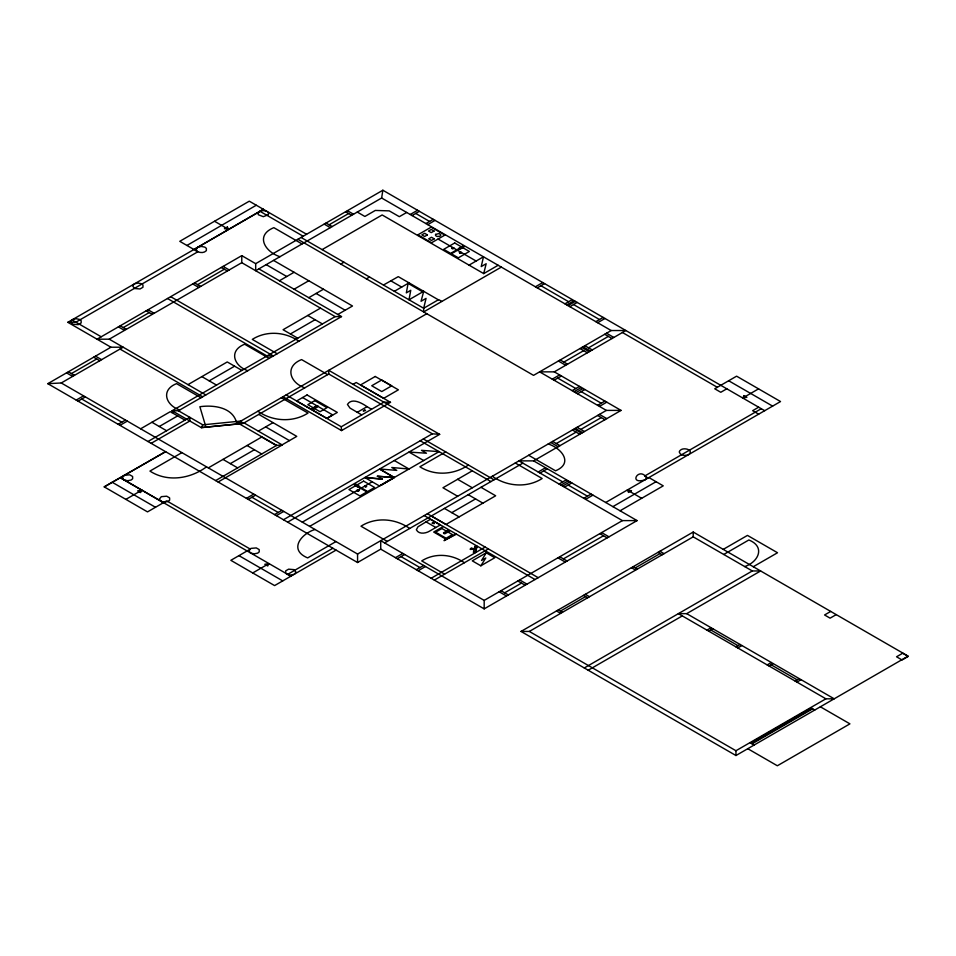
<?xml version="1.0" encoding="UTF-8"?>
<svg xmlns="http://www.w3.org/2000/svg" width="956" height="956" viewBox="0 0 956 956"><rect width="100%" height="100%" fill="white"/><g stroke="black" fill="none" stroke-linecap="round" stroke-linejoin="round"><path stroke-width="1.43" d="M335.15 316.603L172.068 410.757L178.425 410.757L341.507 316.603L335.15 316.603L241.772 262.685L109.271 339.189L97.046 339.189L241.772 255.634L255.682 263.653L255.682 270.715L381.635 198L382.854 190.232L764.704 410.686M322.112 249.624L382.149 214.957L483.712 273.595L486.162 263.748L481.238 266.581L483.473 256.794L469.014 265.147M423.699 291.329L421.058 301.271L426.053 298.392L423.675 308.262L423.675 311.931L501.326 267.106M474.164 549.509L473.375 552.365L475.467 552.568L477.175 546.33L475.096 546.139L474.307 548.983M239.227 423.783L201.286 427.619L243.039 423.484L240.864 421.058L202.815 424.834L201.286 427.619L172.068 410.757M486.234 552.795L481.537 560.455L485.791 557.993L480.832 565.797L472.276 560.849L486.234 552.795L494.79 557.73L480.832 565.797M72.106 319.854L70.911 321.802L72.835 324.192L78.213 324.646L81.141 322.961L81.141 320.654L79.611 319.424L76.217 318.742L72.835 319.424M133.924 284.159L132.729 286.119L134.653 288.497L140.042 288.963L142.958 287.266L142.958 284.96L141.428 283.741L138.034 283.048L134.653 283.741M197.33 247.556L196.135 249.504L197.33 251.464M259.196 211.658L258.001 213.606L258.383 214.765L263.306 216.677L268.23 214.765L268.612 213.618L267.429 211.658M294.723 573.97L295.918 572.011L293.994 569.633L288.604 569.167L285.689 570.851L285.689 573.158L287.218 574.389L290.612 575.07L293.994 574.389M645.109 479.745L645.623 479.35A5.628 3.25 0 0 0 646.555 477.558C638.931 466.301 627.925 484.847 644.702 479.972M689.121 454.327C693.877 449.583 683.086 446.966 680.242 450.36A5.64 3.262 0 0 0 679.31 452.14C680.325 455.94 685.763 455.94 688.714 454.554M426.077 521.856L417.963 526.78L416.362 529.767C418.74 534.595 425.683 533.52 429.567 531.13L440.262 524.964L430.475 519.311L426.077 521.856L435.864 527.497M186.922 245.465L256.292 205.229M306.589 234.268L249.289 201.178L179.764 241.318L193.937 249.504L263.306 209.28M637.078 520.602L622.404 520.602L518.953 460.876L533.627 460.876L637.078 520.602L484.178 608.876L380.727 549.15L357.568 562.522L47.8 383.679L61.256 382.974L123.169 347.219L110.944 347.219L67.828 322.315L263.462 209.364M197.856 251.763L75.906 322.172L67.828 322.315M123.276 327.573L149.244 312.576M197.617 284.661L224.325 269.234M47.8 383.679L110.944 347.219M255.682 263.653L382.854 190.232M71.425 373.569L96.711 358.966M329.079 224.815L348.629 213.523M279.427 280.753L294.089 272.281M76.217 400.086L83.554 395.856M78.057 401.15L85.395 396.907M406.67 212.459L399.333 216.689L389.247 210.87L375.302 210.44L364.881 216.462L357.269 212.065M410.208 214.502L417.545 210.26M412.048 215.554L419.385 211.324M294.089 289.226L308.764 280.753M340.766 264.071L343.945 262.231M425.91 223.561L433.247 219.33M427.75 224.624L435.076 220.382M308.764 297.698L323.439 289.226M366.363 278.841L369.542 277.013M445.388 234.806L431.574 242.74L417.88 234.829L431.168 227.158L444.863 235.068M118.138 424.285L125.475 420.054M187.974 384.635L227.253 361.954L241.928 370.426M320.475 308.131L283.072 329.724L297.734 338.197M119.978 425.348L127.315 421.106M209.185 380.846L234.59 366.184M290.409 333.967L315.086 319.71M383.44 285.031L398.27 276.643L438.35 299.79M337.827 314.476L352.501 306.004L273.536 260.414M140.628 428.802L170.299 411.666L184.974 420.138M171.841 412.574L173.526 411.594M159.27 426.507L177.637 415.908M394.338 291.317L409.013 282.845M147.965 441.505L189.826 417.342L189.826 421.01L151.144 443.345M423.675 291.317L409.013 299.79L410.745 290.313L406.336 292.859L408.093 283.37L422.695 291.879M104.228 486.879L165.579 451.674L104.228 486.879L147.511 511.89L166.667 500.836L250.281 549.103L230.838 560.324L274.599 585.586L336.058 550.106M483.688 273.619L498.148 265.266M181.891 452.63L149.937 471.081C167.455 482.433 190.328 478.837 206.52 466.839M237.686 422.899L244.043 422.899L282.259 444.958L276.631 445.377L237.686 422.899L426.782 313.723M244.043 422.899L328.745 373.999L432.327 433.797L439.664 434.359L287.625 522.143M125.869 499.379L141.835 490.153M258.335 431.12L273.058 422.624M208.324 467.878L261.741 437.035L276.415 445.508M353.015 384.336L356.194 382.508L390.502 402.309L341.531 430.582L282.952 396.764M535.42 286.788L542.757 282.558M230.324 463.648L254.404 449.738M537.26 287.852L544.597 283.609M215.65 480.581L276.631 445.377M326.833 418.322L332.7 414.928L302.586 397.541M282.104 444.851L296.766 436.378L258.789 414.39M218.099 482.003L282.259 444.958M357.269 412.323L367.056 406.67L371.454 409.216M286.131 394.924L341.28 426.77L383.894 402.165L390.502 402.309M564.948 303.841L572.285 299.598M566.788 304.892L574.126 300.662M568.019 305.609L575.357 301.379M569.86 306.673L577.197 302.431M246.421 498.351L253.758 494.109M248.249 499.402L255.587 495.172M595.827 321.658L603.164 317.428M597.655 322.722L604.993 318.479M274.551 514.591L281.889 510.361M276.392 515.654L283.729 511.412M283.466 519.741L432.327 433.797M554.289 371.86L621.053 410.399L606.379 410.399L539.614 371.86L554.289 371.86L625.857 330.525L611.195 330.537L533.544 375.361L297.878 239.299M563.873 362.085L583.674 350.649M588.573 347.829L608.363 336.393M302.299 522.155L372.207 481.788M552.257 379.162L559.595 374.919M554.098 380.213L561.435 375.983M380.058 485.564L393.418 477.845M309.636 526.386L439.079 451.638L421.476 450.336L426.46 453.216L409.001 452.069L423.711 460.553M445.699 451.889L419.887 466.791C434.669 476.184 454.22 474.869 468.416 464.998M315.002 529.469C300.937 533.842 288.377 549.939 307.665 557.91L335.95 541.574M252.719 572.955L268.983 563.574M572.154 390.645L579.491 386.415M573.994 391.709L581.332 387.467M575.715 392.701L583.052 388.471M577.555 393.764L584.893 389.522M287.672 574.365L332.879 548.266M472.288 470.818L442.951 487.763L457.625 496.236M597.596 405.332L604.933 401.102M599.436 406.396L606.773 402.153M61.256 382.974L357.568 554.05L606.379 410.399M556.308 443.548L576.098 432.124M580.758 429.435L601.288 417.581M384.647 542.936L522.872 463.134M533.627 460.876L621.053 410.399M451.77 512.655L475.562 498.913M443.237 526.541L433.689 532.05L446.309 539.339M538.192 471.977L545.529 467.747M540.02 473.041L547.358 468.799M395.497 557.671L402.835 553.428M397.326 558.722L404.663 554.492M455.857 533.83L444.038 540.654L456.466 534.177M559.069 484.035L566.406 479.804M726.811 388.805L720.776 392.283L714.741 388.793L736.598 376.174L780.538 401.544L605.71 502.486M560.909 485.098L568.246 480.856M416.326 569.692L423.651 565.462M562.642 486.09L569.979 481.86M418.154 570.756L425.492 566.514M564.47 487.154L571.808 482.923M742.728 398.007L758.562 388.865M431.156 578.26L485.17 547.071M434.335 580.089L488.349 548.911M583.769 498.291L591.107 494.061M585.61 499.355L592.947 495.124M758.658 407.196L752.635 410.686L758.682 414.163M761.275 408.714L644.667 476.04L648.096 478.012M612.892 506.632L656.067 481.705M620.074 510.779L663.249 485.851L648.885 477.558M380.727 549.15L380.727 540.678L484.178 600.404L622.404 520.602M504.66 592.816L521.486 583.1M563.431 558.878L603.487 535.766M521.02 631.438L693.208 532.038L908.128 656.127L735.953 755.527L521.02 631.438L529.337 631.438L735.953 750.735L735.953 755.527M560.419 611.099L585.574 596.58M635.334 567.852L660.13 553.536M529.337 631.438L693.208 536.842L752.312 570.959L760.629 570.959L686.695 613.644L678.378 613.644L825.888 698.812L834.206 698.812L686.695 613.644M723.25 549.377L747.473 535.396L777.527 552.747L753.292 566.729M723.764 554.48L748.847 539.985C765.672 546.677 758.526 562.044 744.688 566.561M584.283 667.969L752.312 570.959M588.203 670.228L682.297 615.903M706.938 630.135L711.085 627.733M708.766 631.187L712.925 628.797M735.953 646.889L740.111 644.487M737.781 647.941L741.94 645.539M830.716 611.422L824.574 614.971L830.095 618.162L836.237 614.612M767.166 664.91L771.325 662.508M769.006 665.973L773.153 663.572M795.081 681.019L799.24 678.629M796.922 682.082L801.068 679.68M735.953 750.735L825.888 698.812M750.699 743.015L811.309 708.026M751.404 743.421L812.003 708.432M752.085 743.816L812.684 708.826M259.924 211.24L263.306 210.547L266.7 211.24M198.059 247.126L201.453 246.445L204.835 247.126L206.365 248.357L206.365 250.663C203.007 254.224 197.199 252.157 193.937 249.504M365.503 487.082C369.231 486.222 362.79 485.469 365.096 486.712M377.441 476.196L394.446 477.546M365.12 477.558L382.436 479.087L377.297 476.255L394.219 477.558L379.544 469.085M382.245 479.111L364.869 477.558L379.544 486.03M474.917 546.772L476.996 546.963M476.255 549.7L470.125 549.162L471.428 548.158L476.16 549.15M473.567 551.72L475.646 551.887M445.126 532.552C441.051 531.883 445.532 535.587 445.424 532.731M124.328 480.031L127.71 480.713L131.103 480.031L132.633 478.801L132.633 476.494L129.705 474.809L124.328 475.263L122.404 477.653L123.599 479.601M161.325 501.422L164.707 502.103L168.101 501.422L169.63 500.191L169.63 497.885L166.703 496.2L161.325 496.666L159.401 499.044L160.584 500.992M250.914 553.142L254.296 553.823L257.69 553.142L259.219 551.911L259.219 549.604L256.292 547.919L250.914 548.385L248.99 550.764L250.173 552.723M367.056 406.67C362.061 403.229 351.892 397.266 347.458 404.46L350.004 408.081L361.667 414.856M728.675 380.751L772.627 406.121M622.44 332.509L717.335 387.3M415.717 213.439L429.579 221.445M540.929 285.725L568.617 301.714M573.528 304.546L599.496 319.543M381.635 198L611.195 330.537M606.534 333.214L613.872 337.456M604.694 334.277L612.031 338.52M438.051 239.048L476.136 261.036M584.905 345.702L592.242 349.944M347.398 210.702L353.517 214.228M583.076 346.765L590.402 350.995M581.834 347.482L589.171 351.712M345.57 211.766L351.677 215.291M580.005 348.534L587.343 352.776M326.02 223.047L332.138 226.572M560.204 359.97L567.541 364.2M324.192 224.11L330.298 227.636M558.376 361.021L565.713 365.264M441.863 301.439L438.685 299.598L423.675 308.262L301.056 237.458M390.777 280.801L401.675 287.087M557.766 378.098L575.823 388.53M581.224 391.649L601.264 403.217M260.044 211.348L303.171 236.24M599.46 414.402L606.785 418.632M302.048 243.947L273.846 227.659C254.726 235.415 265.206 252.037 279.965 256.698M597.62 415.454L604.957 419.696M577.089 427.308L584.427 431.55M575.249 428.372L582.586 432.602M214.598 221.302L228.627 229.392M574.257 428.945L581.595 433.176M572.429 429.997L579.766 434.239M266.198 264.645L286.764 276.511M316.101 293.456L345.164 310.234M258.861 268.887L341.507 316.603M552.64 441.433L559.977 445.663M550.799 442.485L558.137 446.727M548.218 443.978C561.351 448.053 573.911 463.17 555.556 470.806L528.656 455.271M627.291 490.022L641.667 498.315M223.107 266.413L229.213 269.939M307.748 315.48L322.423 323.953M221.266 267.465L227.385 271.002M543.689 470.914L562.737 481.92M568.139 485.039L587.438 496.176M515.284 462.991L542.16 478.514C526.923 488.241 506.811 486.52 492.304 476.255M298.858 341.22C285.258 331.72 266.497 330.358 252.3 339.392L277.168 353.744M659.891 551.277L664.05 553.667M194.558 282.892L200.676 286.418M658.051 552.329L662.209 554.731M192.73 283.944L198.836 287.481M439.664 434.359L328.745 370.33L328.745 373.999M601.647 532.588L608.984 536.818M327.645 374.632L301.582 359.587C284.35 366.363 289.799 382.782 304.761 387.837M599.818 533.639L607.156 537.881M423.341 438.983L494.025 479.793M170.67 296.683L273.344 355.955L266.987 355.955L167.491 298.511M420.246 440.776L490.93 481.573M633.254 566.645L637.413 569.047M269.15 358.38L244.628 344.22C228.353 350.613 233.814 366.005 247.807 370.701M631.426 567.709L635.585 570.111M480.988 487.309L495.662 495.782L445.998 524.462L431.323 515.989M457.625 479.291L472.288 487.763M710.846 629.992L738.032 645.682M771.086 664.767L797.161 679.824M148.025 309.756L154.143 313.281M468.225 494.682L482.9 503.155M146.184 310.82L152.303 314.345M394.338 460.541L409.037 469.026L391.781 467.496L396.764 470.376L379.663 469.014L394.338 477.486M820.368 706.795L849.932 723.859L777.348 765.768L747.783 748.703M559.774 556.762L567.111 561.005M281.363 397.684L308.035 413.076C292.763 422.779 272.556 421.429 257.881 411.247M557.934 557.826L565.271 562.056M810.604 707.631L814.763 710.033M393.167 478.299L381.085 485.278M444.432 508.413L459.107 516.885M585.335 594.321L589.494 596.711M120.217 325.805L126.335 329.342M118.389 326.868L124.507 330.394M583.495 595.373L587.653 597.775M201.859 376.616L216.522 385.089M427.404 513.731L538.192 577.687M424.225 515.559L535.013 579.527M265.672 426.89L289.441 440.608M109.271 339.189L205.827 394.936M71.987 319.913L101.205 336.787M119.99 349.06L202.648 396.776M519.658 579.922L526.983 584.152M200.975 397.732L176.549 383.631C160.345 390.012 165.794 405.332 179.728 410.005M517.817 580.985L525.155 585.215M558.34 609.904L562.498 612.306M556.5 610.968L560.658 613.358M409.694 528.477C395.533 518.439 375.875 516.694 360.986 526.206L387.3 541.407M464.377 562.749C451.949 554.002 434.741 552.616 421.727 560.921L444.636 574.15M95.492 356.146L101.611 359.671M500.992 590.7L508.329 594.931M247.066 445.508L261.741 453.981M93.652 357.197L99.771 360.735M499.151 591.752L506.489 595.994M178.425 410.757L202.815 424.834M750.006 742.621L754.165 745.023M400.994 556.607L419.983 567.577M222.987 459.406L237.662 467.878M68.366 371.8L74.484 375.326M66.538 372.864L72.644 376.389M151.932 422.277L166.607 430.738M81.726 399.022L121.806 422.17M251.918 497.287L278.22 512.476M290.851 576.205L120.205 477.653L163.488 502.665M238.976 555.639L282.725 580.89M112.211 482.266L155.493 507.278M236.897 424.094C233.885 407.34 213.845 404.687 199.876 406.73L205.946 427.153M341.28 426.77L341.531 430.582M693.208 532.038L693.208 536.842M484.178 600.404L484.178 608.876M357.568 554.05L357.568 562.522M241.772 255.634L241.772 262.685M470.615 548.947C471.057 551.158 471.977 546.641 470.615 548.947M427.392 234.889L424.619 236.491L421.859 234.889L424.631 233.288L427.392 234.889M434.048 231.053L431.276 232.643L428.515 231.053L431.276 229.452L434.048 231.053M435.566 234.399L435.566 235.606L437.083 236.479L439.891 236.24L440.895 235.009L439.163 233.527L435.566 234.399M434.239 238.845L431.467 240.446L428.706 238.845L431.479 237.243L434.239 238.845M141.596 490.297L140.616 492.555L137.688 490.858L141.596 490.297M268.732 563.717L267.752 565.976L264.824 564.279L268.732 563.717M743.947 395.605L742.979 397.863L746.887 397.302L743.947 395.605M358.739 490.691L357.353 490.691L358.739 490.691M443.847 532.91L445.114 533.137L443.847 532.91M453.981 248.249C451.328 250.759 451.328 245.728 453.981 248.249M461.437 252.551C458.784 255.061 458.784 250.042 461.437 252.551M316.042 405.965C316.34 409.013 320.212 404.615 316.042 405.965M453.467 248.249L452.08 248.249L453.467 248.249M460.923 252.551L459.537 252.551L460.923 252.551M357.042 490.285C357.341 493.32 361.213 488.934 357.042 490.285M317.75 406.372L316.364 406.372L317.75 406.372M227.397 226.99L224.469 228.687L228.376 229.249L227.397 226.99M454.709 242.979L443.704 249.337L450.67 253.364L461.676 247.006L454.709 242.979M462.525 246.086L459.107 248.058L460.577 248.907L463.995 246.935L462.525 246.086M462.381 247.437L451.375 253.794L458.342 257.821L469.348 251.464L462.381 247.437M307.055 394.959L296.671 400.958L326.916 418.417L337.313 412.43L307.055 394.959M314.787 400.624L307.808 404.651L320.033 411.713L327.012 407.686L314.787 400.624M315.098 406.659L311.668 408.63L313.138 409.479L316.555 407.507L315.098 406.659M375.242 376.473L360.567 384.945L383.715 398.305L398.389 389.833L375.242 376.473M381.659 380.034L371.729 385.758L381.779 391.566L391.709 385.83L381.659 380.034M364.774 410.1L363.208 410.996L365.515 410.53L364.774 410.1M355.775 484.202L354.306 485.05L357.723 487.034L359.193 486.186L355.775 484.202M355.895 485.552L348.928 489.568L359.934 495.925L366.901 491.898L355.895 485.552M363.627 481.119L356.648 485.134L367.654 491.492L374.621 487.464L363.627 481.119M432.769 522.741L432.028 523.171L434.323 523.637L432.769 522.741M441.911 528.513L435.578 532.169L446.105 538.24L452.427 534.583L441.911 528.513M448.113 530.269L444.695 532.253L446.165 533.101L449.583 531.118L448.113 530.269M631.45 490.727L628.522 492.424L627.542 490.165L631.45 490.727M902.679 653.235L896.537 656.784L902.058 659.975L908.2 656.425L902.679 653.235"/></g></svg>
